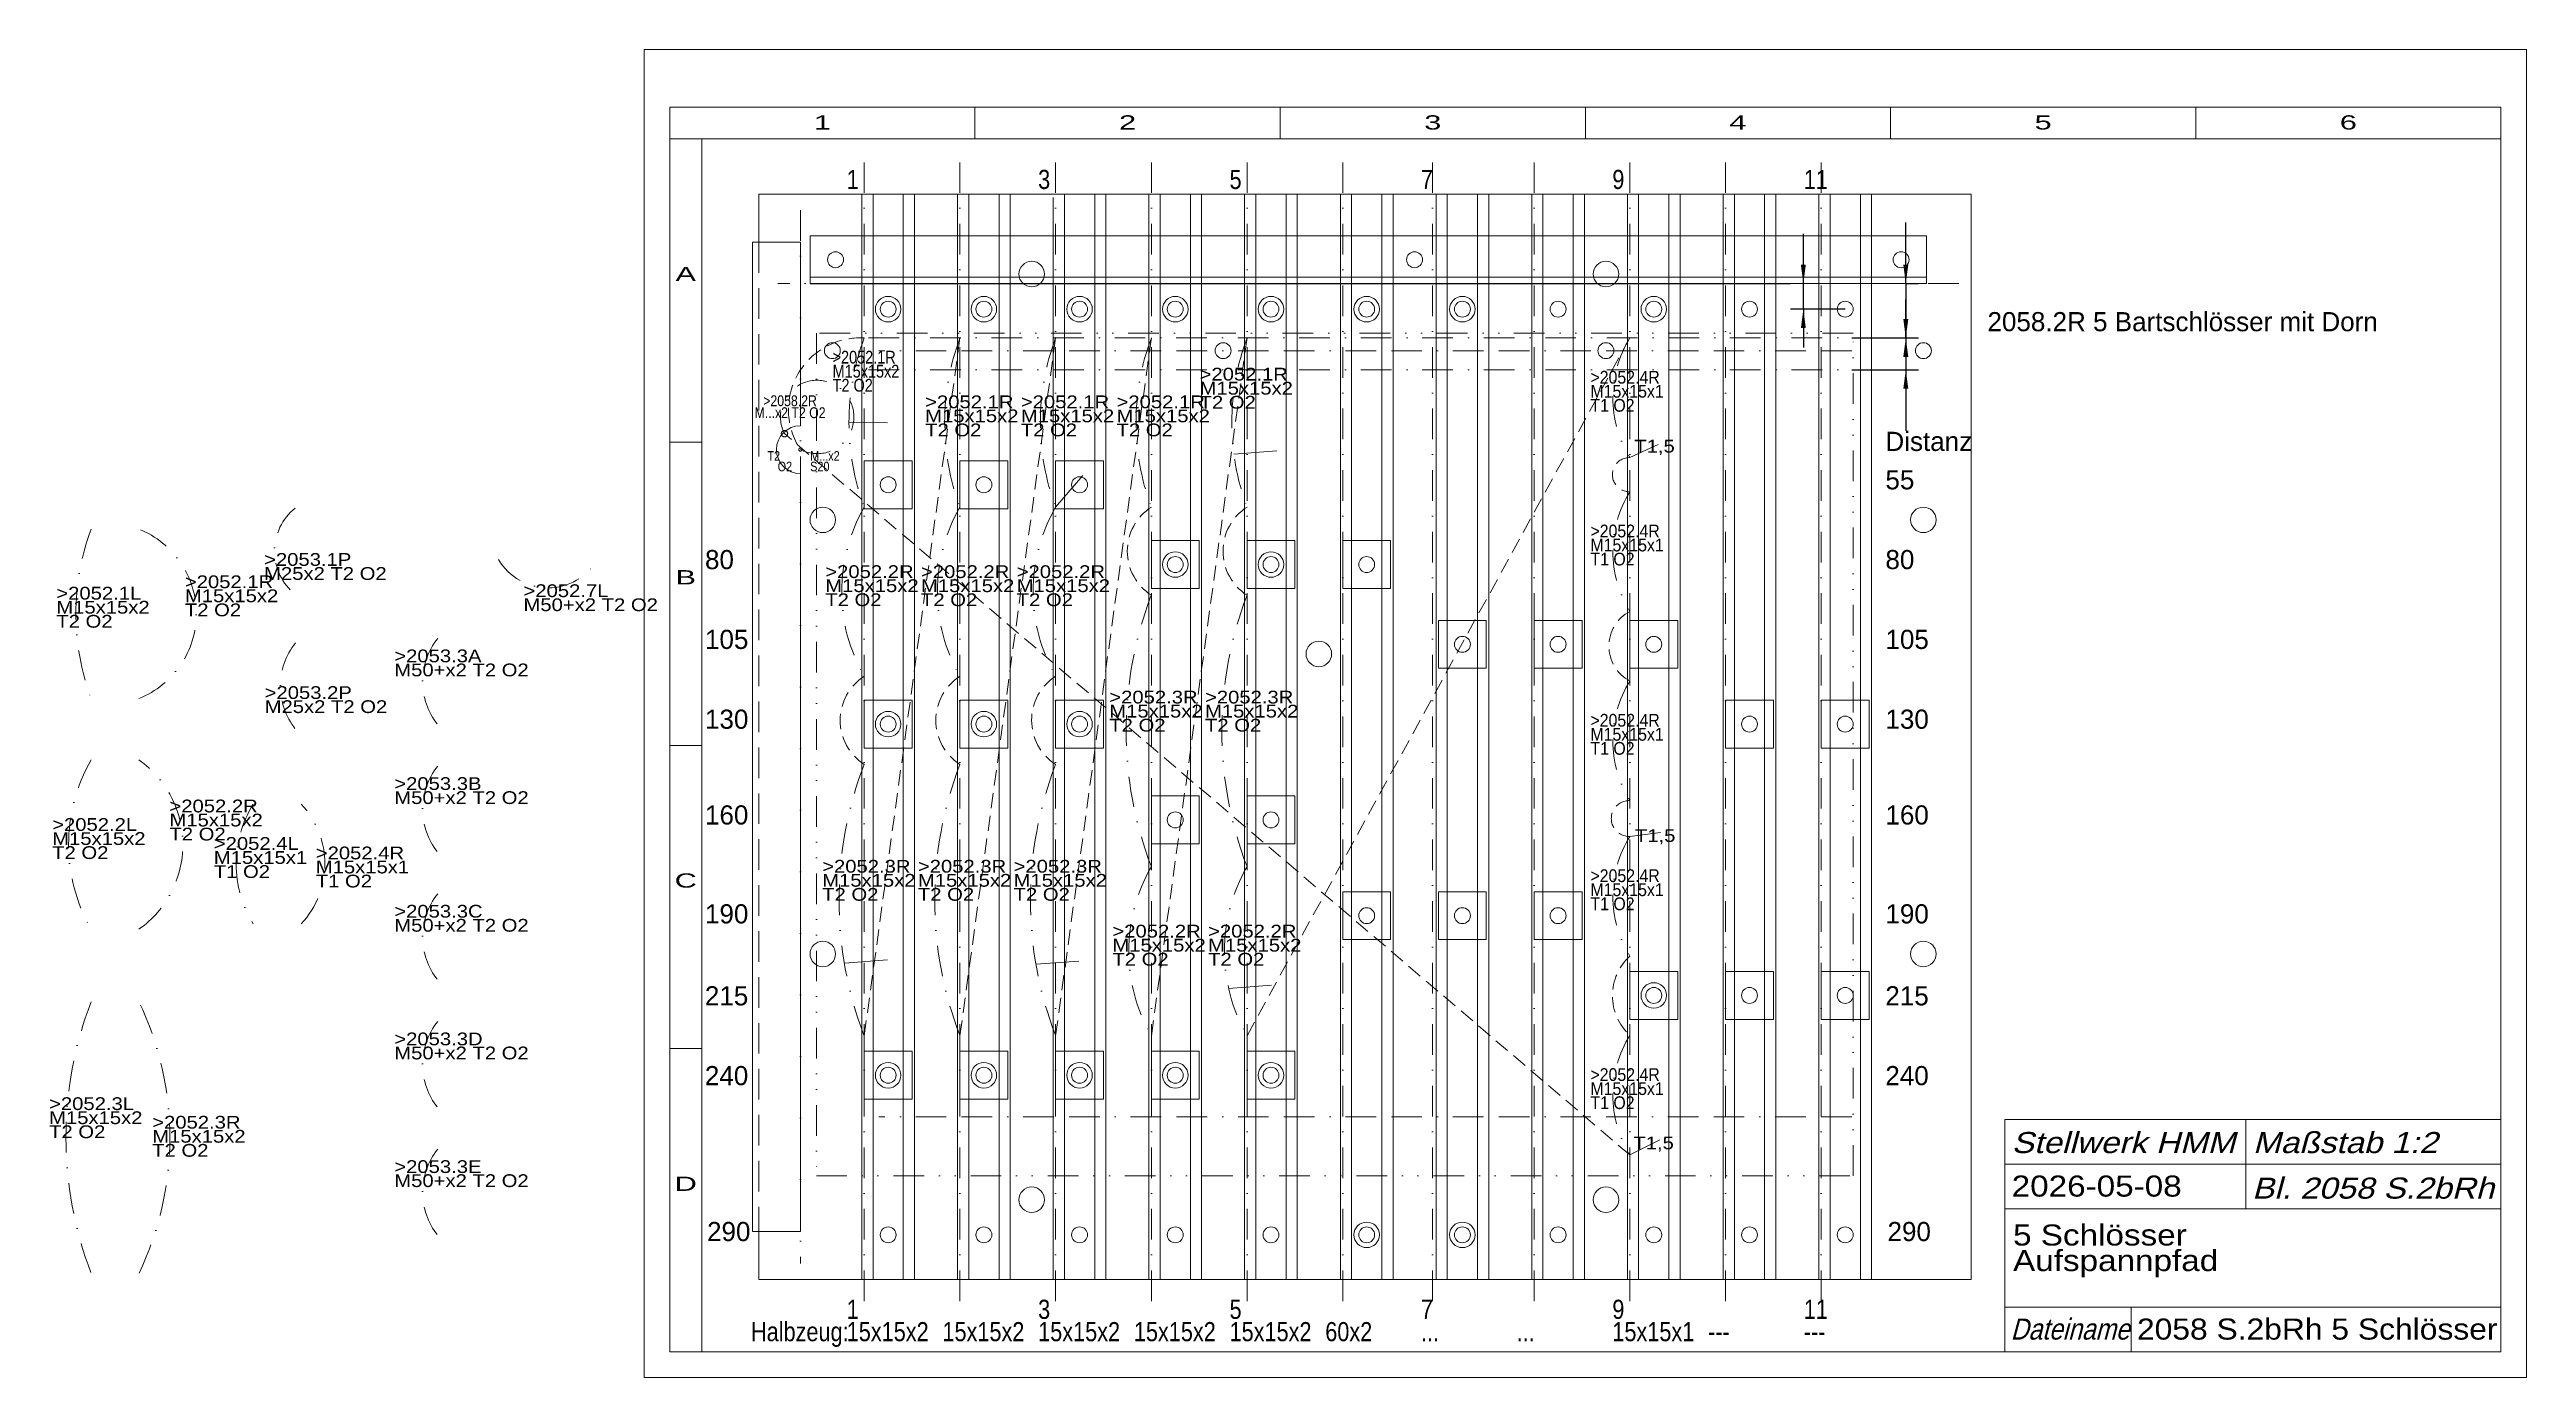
# Model space of a CAD drawing. Extents: x -184 to 592, y 2 to 418.
import ezdxf
from ezdxf.enums import TextEntityAlignment as Align

# ---------------------------------------------------------------- set-up
doc = ezdxf.new("R2010")
doc.units = 0
doc.header["$LTSCALE"] = 19.187521
for name, pattern in [('BORDER', [1.75, 0.5, -0.25, 0.5, -0.25, 0, -0.25]), ('DASHDOT', [1, 0.5, -0.25, 0, -0.25]), ('DASHED', [0.75, 0.5, -0.25]), ('DIVIDE', [1.25, 0.5, -0.25, 0, -0.25, 0, -0.25]), ('HIDDEN', [0.375, 0.25, -0.125]), ('PHANTOM', [2.5, 1.25, -0.25, 0.25, -0.25, 0.25, -0.25])]:
    doc.linetypes.add(name, pattern=pattern)
for name, color, linetype, lineweight in [('2052___ SCHLOSS MIT DORN', 190, 'CONTINUOUS', 13), ('2053___ SCHLÜSSEL MIT DORN', 190, 'CONTINUOUS', 13), ('2058_2R', 14, 'HIDDEN', 0), ('2058___ AUFSPANNPFADE', 190, 'CONTINUOUS', 0), ('2059___ VARIABLENPFADE', 190, 'CONTINUOUS', 0), ('BEMASSUNG', 7, 'CONTINUOUS', 25), ('BESCHRIFTUNG', 7, 'CONTINUOUS', 25), ('KONSTRUKTION', 7, 'CONTINUOUS', 0), ('MASSGRENZEN', 172, 'CONTINUOUS', 25), ('MASSLINIEN', 172, 'CONTINUOUS', 25), ('MASSTEXTE', 212, 'CONTINUOUS', 25), ('MITTELLINIEN', 5, 'DASHDOT', 13), ('PFADE', 30, 'CONTINUOUS', 13), ('STANDARD', 7, 'CONTINUOUS', 0)]:
    doc.layers.add(name, color=color, linetype=linetype, lineweight=lineweight)
doc.styles.add('Arial', font='arial.ttf')

# ---------------------------------------------------------------- blocks, each defined once
blk = doc.blocks.new('D163908096')
at = {"layer": 'MASSGRENZEN'}
for points in [[(365.33, 344.67), (364.55, 350.61), (366.11, 350.61)], [(365.33, 336.67), (366.11, 330.72), (364.55, 330.72)]]:
    blk.add_solid(points, dxfattribs=at)
at = {"layer": 'MASSLINIEN', "color": 172}
for p, q in [((365.33, 344.67), (365.33, 360.27)), ((53.95, 344.67), (361.33, 344.67)), ((365.33, 336.67), (365.33, 344.67)), ((378.45, 336.67), (361.33, 336.67)), ((365.33, 336.67), (365.33, 324.68))]:
    blk.add_line(p, q, dxfattribs=at)
blk = doc.blocks.new('D163908352')
at = {"layer": 'MASSGRENZEN'}
for points in [[(397.44, 344.67), (396.66, 350.61), (398.23, 350.61)], [(397.44, 327.67), (398.23, 321.72), (396.66, 321.72)]]:
    blk.add_solid(points, dxfattribs=at)
at = {"layer": 'MASSLINIEN', "color": 172}
for p, q in [((397.44, 344.67), (397.44, 363.8)), ((397.44, 344.67), (397.44, 327.67)), ((397.44, 344.67), (401.44, 344.67)), ((380.5, 327.67), (401.44, 327.67)), ((397.44, 327.67), (397.44, 315.68))]:
    blk.add_line(p, q, dxfattribs=at)
blk = doc.blocks.new('D163908608')
at = {"layer": 'MASSGRENZEN'}
for points in [[(397.44, 327.67), (396.66, 333.61), (398.23, 333.61)], [(397.44, 317.67), (398.23, 311.72), (396.66, 311.72)]]:
    blk.add_solid(points, dxfattribs=at)
at = {"layer": 'MASSLINIEN', "color": 172}
for p, q in [((397.44, 327.67), (397.44, 339.65)), ((380.5, 327.67), (401.44, 327.67)), ((397.44, 327.67), (397.44, 317.67)), ((380.5, 317.67), (401.44, 317.67)), ((397.44, 317.67), (397.44, 298.53))]:
    blk.add_line(p, q, dxfattribs=at)

msp = doc.modelspace()

# ---------------------------------------------------------------- linework, layer by layer
at = {"layer": '2052___ SCHLOSS MIT DORN', "linetype": 'DASHDOT'}
for centre, radius, start, end in [((-100.49, 241.22), 75.69, 159.50617, 200.49383), ((-28.18, 267.3), 17.95, 210.28068, 329.71932), ((-46.14, 220.01), 21.37, 140.82538, 219.17462), ((-125.25, 168.95), 53.21, 150.13073, 209.86927), ((-46.14, 180.01), 21.37, 140.82538, 219.17462), ((-90.32, 162.85), 35.59, 148.21504, 211.78496), ((-46.14, 140.01), 21.37, 140.82538, 219.17462), ((-60.92, 77.17), 118.36, 158.95651, 201.04349), ((-46.14, 100.01), 21.37, 140.82538, 219.17462), ((-46.14, 60.01), 21.37, 140.82538, 219.17462)]:
    msp.add_arc(centre, radius, start, end, dxfattribs=at)
at = {"layer": '2053___ SCHLÜSSEL MIT DORN', "linetype": 'DASHDOT'}
for centre, radius, start, end in [((-96.58, 260.85), 17.32, 128.79726, 231.20274), ((-90.38, 218.62), 21.67, 141.46048, 218.53952)]:
    msp.add_arc(centre, radius, start, end, dxfattribs=at)
at = {"layer": '2058_2R'}
for p, q in [((70.95, 109.05), (100.95, 327.67)), ((100.95, 109.05), (130.95, 327.67)), ((130.95, 109.05), (160.95, 327.67)), ((160.95, 109.05), (190.95, 327.67))]:
    msp.add_line(p, q, dxfattribs=at)
at = {"layer": '2058_2R', "linetype": 'HIDDEN'}
for p, q in [((190.95, 109.05), (310.95, 327.67)), ((310.95, 71.7), (45.95, 297.67))]:
    msp.add_line(p, q, dxfattribs=at)
at = {"layer": '2058_2R', "linetype": 'PHANTOM'}
for p, q in [((66.16, 301.17), (78.19, 301.04)), ((186.81, 291.21), (200.29, 292.24)), ((310.95, 290.17), (319.83, 294.23)), ((130.95, 274.67), (139.45, 284.51)), ((310.95, 171.5), (320.57, 172.72)), ((64.72, 131.79), (78.19, 132.82)), ((124.78, 131.43), (138.25, 132.46)), ((185.18, 123.85), (198.66, 124.88)), ((310.95, 71.7), (320.31, 76.42))]:
    msp.add_line(p, q, dxfattribs=at)
for centre, radius in [((45.95, 297.67), 1), ((50.95, 292.67), 0.5)]:
    msp.add_circle(centre, radius, dxfattribs=at)
at = {"layer": '2058_2R'}
for centre, radius, start, end in [((69.75, 305.14), 22.56, 86.94805, 213.56219), ((310.81, 284.83), 5.34, 88.51668, 271.48332), ((169.83, 260.86), 16.42, 122.75675, 237.24325), ((199.83, 260.86), 16.42, 122.75675, 237.24325), ((316.73, 231.1), 12.34, 117.94595, 242.05405), ((79.83, 207.86), 16.42, 122.75675, 237.24325), ((109.83, 207.86), 16.42, 122.75675, 237.24325), ((139.83, 207.86), 16.42, 122.75675, 237.24325), ((310.74, 177.1), 5.61, 87.84448, 272.15552), ((322.35, 121.6), 16.85, 132.59204, 227.40796)]:
    msp.add_arc(centre, radius, start, end, dxfattribs=at)
at = {"layer": '2058_2R', "linetype": 'DASHDOT'}
for centre, radius, start, end in [((141.85, 301.17), 75.69, 159.50617, 200.49383), ((171.85, 301.17), 75.69, 159.50617, 200.49383), ((201.85, 301.17), 75.69, 159.50617, 200.49383), ((231.85, 301.17), 75.69, 159.50617, 200.49383), ((261.85, 301.17), 75.69, 159.50617, 200.49383), ((341.2, 308.92), 35.59, 148.21504, 211.78496), ((117.09, 248.17), 53.21, 150.13073, 209.86927), ((147.09, 248.17), 53.21, 150.13073, 209.86927), ((177.09, 248.17), 53.21, 150.13073, 209.86927), ((341.2, 260.74), 35.59, 148.21504, 211.78496), ((271.41, 204.55), 118.36, 158.95651, 201.04349), ((301.41, 204.55), 118.36, 158.95651, 201.04349), ((341.2, 201.45), 35.59, 148.21504, 211.78496), ((181.41, 151.55), 118.36, 158.95651, 201.04349), ((211.41, 151.55), 118.36, 158.95651, 201.04349), ((241.41, 151.55), 118.36, 158.95651, 201.04349), ((341.2, 152.75), 35.59, 148.21504, 211.78496), ((207.09, 135.55), 53.21, 150.13073, 209.86927), ((237.09, 135.55), 53.21, 150.13073, 209.86927), ((341.2, 90.45), 35.59, 148.21504, 211.78496)]:
    msp.add_arc(centre, radius, start, end, dxfattribs=at)
at = {"layer": '2058___ AUFSPANNPFADE', "linetype": 'DASHDOT'}
msp.add_arc((56.19, 302.9), 11.5, 242.90524, 567.09476, dxfattribs=at)
at = {"layer": '2059___ VARIABLENPFADE'}
for centre in [(78.45, 336.67), (108.45, 336.67), (138.45, 336.67), (168.45, 336.67), (198.45, 336.67), (228.45, 336.67), (258.45, 336.67), (318.45, 336.67), (168.45, 256.67), (198.45, 256.67), (78.45, 206.67), (108.45, 206.67), (138.45, 206.67), (318.45, 121.67), (78.45, 96.67), (108.45, 96.67), (138.45, 96.67), (168.45, 96.67), (198.45, 96.67), (228.45, 46.67), (258.45, 46.67)]:
    msp.add_circle(centre, 4, dxfattribs=at)
at = {"layer": 'KONSTRUKTION', "color": 8}
for p, q in [((417.95, 372.67), (37.95, 372.67)), ((37.95, 372.67), (37.95, 357.67)), ((70.2, 372.67), (70.2, 32.67)), ((73.7, 372.67), (73.7, 32.67)), ((83.2, 372.67), (83.2, 32.67)), ((86.7, 372.67), (86.7, 32.67)), ((100.2, 372.67), (100.2, 32.67)), ((103.7, 372.67), (103.7, 32.67)), ((113.2, 372.67), (113.2, 32.67)), ((116.7, 372.67), (116.7, 32.67)), ((130.2, 371.67), (130.2, 32.67)), ((133.7, 372.67), (133.7, 32.67)), ((143.2, 372.67), (143.2, 32.67)), ((146.7, 372.67), (146.7, 32.67)), ((160.2, 372.67), (160.2, 32.67)), ((163.7, 372.67), (163.7, 32.67)), ((173.2, 372.67), (173.2, 32.67)), ((176.7, 372.67), (176.7, 32.67)), ((190.2, 372.67), (190.2, 32.67)), ((193.7, 372.67), (193.7, 32.67)), ((203.2, 372.67), (203.2, 32.67)), ((206.7, 372.67), (206.7, 32.67)), ((220.2, 372.67), (220.2, 32.67)), ((223.7, 372.67), (223.7, 32.67)), ((233.2, 372.67), (233.2, 32.67)), ((236.7, 372.67), (236.7, 32.67)), ((250.2, 372.67), (250.2, 32.67)), ((253.7, 372.67), (253.7, 32.67)), ((263.2, 372.67), (263.2, 32.67)), ((266.7, 372.67), (266.7, 32.67)), ((280.2, 372.67), (280.2, 32.67)), ((283.7, 372.67), (283.7, 32.67)), ((293.2, 372.67), (293.2, 32.67)), ((296.7, 372.67), (296.7, 32.67)), ((310.2, 372.67), (310.2, 32.67)), ((313.7, 372.67), (313.7, 32.67)), ((323.2, 372.67), (323.2, 32.67)), ((326.7, 372.67), (326.7, 32.67)), ((340.2, 372.67), (340.2, 32.67)), ((343.7, 372.67), (343.7, 32.67)), ((353.2, 372.67), (353.2, 32.67)), ((356.7, 372.67), (356.7, 32.67)), ((370.2, 372.67), (370.2, 32.67)), ((373.7, 372.67), (373.7, 32.67)), ((383.2, 372.67), (383.2, 32.67)), ((386.7, 372.67), (386.7, 32.67)), ((417.95, 32.67), (417.95, 372.67)), ((35.95, 357.67), (35.95, 47.67)), ((35.95, 357.67), (50.95, 357.67)), ((50.95, 357.67), (50.95, 300.17)), ((403.95, 359.67), (53.95, 359.67)), ((53.95, 344.67), (53.95, 359.67)), ((403.95, 344.67), (403.95, 359.67)), ((403.95, 346.67), (53.95, 346.67)), ((403.95, 344.67), (53.95, 344.67)), ((50.95, 285.17), (50.95, 47.67)), ((35.95, 47.67), (50.95, 47.67)), ((37.95, 47.67), (37.95, 32.67)), ((37.95, 32.67), (417.95, 32.67))]:
    msp.add_line(p, q, dxfattribs=at)
at = {"layer": 'KONSTRUKTION', "color": 8, "linetype": 'DASHED'}
msp.add_line((37.95, 357.67), (37.95, 47.67), dxfattribs=at)
at = {"layer": 'KONSTRUKTION', "color": 8, "linetype": 'BORDER'}
for p, q in [((380.5, 323.67), (75.5, 323.67)), ((380.5, 83.67), (75.5, 83.67))]:
    msp.add_line(p, q, dxfattribs=at)
at = {"layer": 'KONSTRUKTION', "color": 252}
for p, q in [((70.95, 274.17), (70.95, 289.17)), ((70.95, 289.17), (85.95, 289.17)), ((85.95, 289.17), (85.95, 274.17)), ((100.95, 274.17), (100.95, 289.17)), ((100.95, 289.17), (115.95, 289.17)), ((115.95, 289.17), (115.95, 274.17)), ((130.95, 289.17), (145.95, 289.17)), ((130.95, 274.17), (130.95, 289.17)), ((145.95, 289.17), (145.95, 274.17)), ((85.95, 274.17), (70.95, 274.17)), ((115.95, 274.17), (100.95, 274.17)), ((145.95, 274.17), (130.95, 274.17)), ((160.95, 249.17), (160.95, 264.17)), ((160.95, 264.17), (175.95, 264.17)), ((175.95, 264.17), (175.95, 249.17)), ((190.95, 264.17), (205.95, 264.17)), ((190.95, 249.17), (190.95, 264.17)), ((205.95, 264.17), (205.95, 249.17)), ((220.95, 249.17), (220.95, 264.17)), ((220.95, 264.17), (235.95, 264.17)), ((235.95, 264.17), (235.95, 249.17)), ((175.95, 249.17), (160.95, 249.17)), ((205.95, 249.17), (190.95, 249.17)), ((235.95, 249.17), (220.95, 249.17)), ((250.95, 239.17), (265.95, 239.17)), ((250.95, 224.17), (250.95, 239.17)), ((265.95, 239.17), (265.95, 224.17)), ((280.95, 239.17), (295.95, 239.17)), ((280.95, 224.17), (280.95, 239.17)), ((295.95, 239.17), (295.95, 224.17)), ((310.95, 224.17), (310.95, 239.17)), ((310.95, 239.17), (325.95, 239.17)), ((325.95, 239.17), (325.95, 224.17)), ((265.95, 224.17), (250.95, 224.17)), ((295.95, 224.17), (280.95, 224.17)), ((325.95, 224.17), (310.95, 224.17)), ((70.95, 214.17), (85.95, 214.17)), ((70.95, 199.17), (70.95, 214.17)), ((85.95, 214.17), (85.95, 199.17)), ((100.95, 214.17), (115.95, 214.17)), ((100.95, 199.17), (100.95, 214.17)), ((115.95, 214.17), (115.95, 199.17)), ((130.95, 199.17), (130.95, 214.17)), ((130.95, 214.17), (145.95, 214.17)), ((145.95, 214.17), (145.95, 199.17)), ((340.95, 199.17), (340.95, 214.17)), ((340.95, 214.17), (355.95, 214.17)), ((355.95, 214.17), (355.95, 199.17)), ((370.95, 214.17), (385.95, 214.17)), ((370.95, 199.17), (370.95, 214.17)), ((385.95, 214.17), (385.95, 199.17)), ((85.95, 199.17), (70.95, 199.17)), ((115.95, 199.17), (100.95, 199.17)), ((145.95, 199.17), (130.95, 199.17)), ((355.95, 199.17), (340.95, 199.17)), ((385.95, 199.17), (370.95, 199.17)), ((160.95, 184.17), (175.95, 184.17)), ((160.95, 169.17), (160.95, 184.17)), ((175.95, 184.17), (175.95, 169.17)), ((190.95, 184.17), (205.95, 184.17)), ((190.95, 169.17), (190.95, 184.17)), ((205.95, 184.17), (205.95, 169.17)), ((175.95, 169.17), (160.95, 169.17)), ((205.95, 169.17), (190.95, 169.17)), ((220.95, 154.17), (235.95, 154.17)), ((220.95, 139.17), (220.95, 154.17)), ((235.95, 154.17), (235.95, 139.17)), ((250.95, 139.17), (250.95, 154.17)), ((250.95, 154.17), (265.95, 154.17)), ((265.95, 154.17), (265.95, 139.17)), ((280.95, 154.17), (295.95, 154.17)), ((280.95, 139.17), (280.95, 154.17)), ((295.95, 154.17), (295.95, 139.17)), ((235.95, 139.17), (220.95, 139.17)), ((265.95, 139.17), (250.95, 139.17)), ((295.95, 139.17), (280.95, 139.17)), ((310.95, 129.17), (325.95, 129.17)), ((310.95, 114.17), (310.95, 129.17)), ((325.95, 129.17), (325.95, 114.17)), ((340.95, 129.17), (355.95, 129.17)), ((340.95, 114.17), (340.95, 129.17)), ((355.95, 129.17), (355.95, 114.17)), ((370.95, 114.17), (370.95, 129.17)), ((370.95, 129.17), (385.95, 129.17)), ((385.95, 129.17), (385.95, 114.17)), ((325.95, 114.17), (310.95, 114.17)), ((355.95, 114.17), (340.95, 114.17)), ((385.95, 114.17), (370.95, 114.17)), ((70.95, 104.17), (85.95, 104.17)), ((70.95, 89.17), (70.95, 104.17)), ((85.95, 104.17), (85.95, 89.17)), ((100.95, 89.17), (100.95, 104.17)), ((100.95, 104.17), (115.95, 104.17)), ((115.95, 104.17), (115.95, 89.17)), ((130.95, 89.17), (130.95, 104.17)), ((130.95, 104.17), (145.95, 104.17)), ((145.95, 104.17), (145.95, 89.17)), ((160.95, 104.17), (175.95, 104.17)), ((160.95, 89.17), (160.95, 104.17)), ((175.95, 104.17), (175.95, 89.17)), ((190.95, 104.17), (205.95, 104.17)), ((190.95, 89.17), (190.95, 104.17)), ((205.95, 104.17), (205.95, 89.17)), ((85.95, 89.17), (70.95, 89.17)), ((115.95, 89.17), (100.95, 89.17)), ((145.95, 89.17), (130.95, 89.17)), ((175.95, 89.17), (160.95, 89.17)), ((205.95, 89.17), (190.95, 89.17))]:
    msp.add_line(p, q, dxfattribs=at)
at = {"layer": 'KONSTRUKTION', "color": 8}
for centre, radius in [((61.95, 352.17), 2.5), ((123.45, 347.67), 4), ((243.45, 352.17), 2.5), ((303.45, 347.67), 4), ((395.95, 352.17), 2.5), ((78.45, 336.67), 2.5), ((78.45, 336.67), 2.5), ((108.45, 336.67), 2.5), ((108.45, 336.67), 2.5), ((138.45, 336.67), 2.5), ((138.45, 336.67), 2.5), ((168.45, 336.67), 2.5), ((168.45, 336.67), 2.5), ((198.45, 336.67), 2.5), ((198.45, 336.67), 2.5), ((228.45, 336.67), 2.5), ((228.45, 336.67), 2.5), ((258.45, 336.67), 2.5), ((258.45, 336.67), 2.5), ((288.45, 336.67), 2.5), ((288.45, 336.67), 2.5), ((318.45, 336.67), 2.5), ((318.45, 336.67), 2.5), ((348.45, 336.67), 2.5), ((348.45, 336.67), 2.5), ((378.45, 336.67), 2.5), ((378.45, 336.67), 2.5), ((60.95, 323.67), 2.5), ((183.45, 323.67), 2.5), ((303.45, 323.67), 2.5), ((402.95, 323.67), 2.5), ((78.45, 281.67), 2.5), ((78.45, 281.67), 2.5), ((108.45, 281.67), 2.5), ((108.45, 281.67), 2.5), ((138.45, 281.67), 2.5), ((138.45, 281.67), 2.5), ((57.97, 270.67), 4), ((402.95, 270.67), 4), ((168.45, 256.67), 2.5), ((168.45, 256.67), 2.5), ((198.45, 256.67), 2.5), ((198.45, 256.67), 2.5), ((228.45, 256.67), 2.5), ((258.45, 231.67), 2.5), ((258.45, 231.67), 2.5), ((288.45, 231.67), 2.5), ((288.45, 231.67), 2.5), ((318.45, 231.67), 2.5), ((318.45, 231.67), 2.5), ((213.45, 228.67), 4), ((78.45, 206.67), 2.5), ((78.45, 206.67), 2.5), ((108.45, 206.67), 2.5), ((108.45, 206.67), 2.5), ((138.45, 206.67), 2.5), ((138.45, 206.67), 2.5), ((348.45, 206.67), 2.5), ((348.45, 206.67), 2.5), ((378.45, 206.67), 2.5), ((378.45, 206.67), 2.5), ((168.45, 176.67), 2.5), ((168.45, 176.67), 2.5), ((198.45, 176.67), 2.5), ((198.45, 176.67), 2.5), ((228.45, 146.67), 2.5), ((228.45, 146.67), 2.5), ((258.45, 146.67), 2.5), ((258.45, 146.67), 2.5), ((288.45, 146.67), 2.5), ((288.45, 146.67), 2.5), ((57.97, 134.67), 4), ((402.95, 134.67), 4), ((318.45, 121.67), 2.5), ((318.45, 121.67), 2.5), ((348.45, 121.67), 2.5), ((348.45, 121.67), 2.5), ((378.45, 121.67), 2.5), ((378.45, 121.67), 2.5), ((78.45, 96.67), 2.5), ((78.45, 96.67), 2.5), ((108.45, 96.67), 2.5), ((108.45, 96.67), 2.5), ((138.45, 96.67), 2.5), ((138.45, 96.67), 2.5), ((168.45, 96.67), 2.5), ((168.45, 96.67), 2.5), ((198.45, 96.67), 2.5), ((198.45, 96.67), 2.5), ((123.45, 57.67), 4), ((303.45, 57.67), 4), ((78.45, 46.67), 2.5), ((78.45, 46.67), 2.5), ((108.45, 46.67), 2.5), ((108.45, 46.67), 2.5), ((138.45, 46.67), 2.5), ((138.45, 46.67), 2.5), ((168.45, 46.67), 2.5), ((168.45, 46.67), 2.5), ((198.45, 46.67), 2.5), ((198.45, 46.67), 2.5), ((228.45, 46.67), 2.5), ((228.45, 46.67), 2.5), ((258.45, 46.67), 2.5), ((258.45, 46.67), 2.5), ((288.45, 46.67), 2.5), ((288.45, 46.67), 2.5), ((318.45, 46.67), 2.5), ((318.45, 46.67), 2.5), ((348.45, 46.67), 2.5), ((348.45, 46.67), 2.5), ((378.45, 46.67), 2.5), ((378.45, 46.67), 2.5)]:
    msp.add_circle(centre, radius, dxfattribs=at)
msp.add_arc((50.95, 292.67), 7.5, 90, 270, dxfattribs=at)
at = {"layer": 'MITTELLINIEN'}
for p, q in [((70.95, 382.66), (70.95, 22.66)), ((100.95, 382.66), (100.95, 22.66)), ((130.95, 382.66), (130.95, 22.66)), ((160.95, 382.66), (160.95, 22.66)), ((190.95, 382.66), (190.95, 22.66)), ((220.95, 382.66), (220.95, 22.66)), ((249.04, 382.66), (249.04, 22.66)), ((280.95, 382.66), (280.95, 22.66)), ((310.95, 382.66), (310.95, 22.66)), ((340.95, 382.66), (340.95, 22.66)), ((370.95, 382.66), (370.95, 22.66)), ((50.95, 367.67), (50.95, 37.67)), ((50.95, 367.67), (50.95, 37.67)), ((414.04, 344.67), (43.89, 344.67)), ((390.5, 327.67), (65.5, 327.67)), ((390.5, 327.67), (65.5, 327.67)), ((390.5, 317.67), (65.5, 317.67)), ((390.5, 317.67), (65.5, 317.67))]:
    msp.add_line(p, q, dxfattribs=at)
at = {"layer": 'PFADE', "linetype": 'DIVIDE', "lineweight": 20}
for p, q in [((380.95, 329.17), (55.95, 329.17)), ((55.95, 329.17), (55.95, 65.17)), ((380.95, 65.17), (380.95, 329.17)), ((55.95, 65.17), (380.95, 65.17))]:
    msp.add_line(p, q, dxfattribs=at)
at = {"layer": 'PFADE', "linetype": 'DASHDOT'}
for centre, radius, start, end in [((-166.93, 241.22), 28.52, 291.69111, 428.30889), ((-175.03, 168.95), 32.4, 305.11978, 414.88022), ((-125.37, 162.85), 27.27, 316.56504, 403.43496), ((-244.78, 77.17), 98.08, 334.32114, 385.67886)]:
    msp.add_arc(centre, radius, start, end, dxfattribs=at)
at = {"layer": 'STANDARD'}
for p, q in [((592, 418), (2, 418)), ((2, 418), (2, 2)), ((592, 2), (592, 418)), ((584, 400), (10, 400)), ((10, 400), (10, 390)), ((105.67, 400), (105.67, 390)), ((201.33, 400), (201.33, 390)), ((297, 400), (297, 390)), ((392.67, 400), (392.67, 390)), ((488.33, 400), (488.33, 390)), ((584, 400), (584, 390)), ((10, 390), (10, 10)), ((20, 390), (10, 390)), ((20, 390), (20, 10)), ((584, 390), (20, 390)), ((584, 10), (584, 390)), ((10, 295), (20, 295)), ((10, 200), (20, 200)), ((10, 105), (20, 105)), ((10, 10), (20, 10)), ((20, 10), (584, 10)), ((2, 2), (592, 2))]:
    msp.add_line(p, q, dxfattribs=at)
at = {"layer": 'STANDARD', "lineweight": 0}
for p, q in [((428.44, 82.8), (583.83, 82.8)), ((428.44, 82.8), (428.44, 10)), ((504.04, 82.8), (504.04, 54.8)), ((428.44, 68.8), (583.83, 68.8)), ((428.44, 54.8), (583.83, 54.8)), ((428.44, 24), (583.83, 24)), ((468.04, 24), (468.04, 10))]:
    msp.add_line(p, q, dxfattribs=at)

# ---------------------------------------------------------------- block references
at = {"layer": 'BEMASSUNG'}
for name in ['D163908096', 'D163908352', 'D163908608']:
    msp.add_blockref(name, (0, 0), dxfattribs=at)

# ---------------------------------------------------------------- texts
at = {"layer": '2052___ SCHLOSS MIT DORN', "char_height": 4, "line_spacing_factor": 0.66, "style": 'Arial'}
for s, insert, attachment_point in [('\\W1.135145;>2052.1L\\PM15x15x2\\PT2 O2', (-182.3, 236.83), 7), ('\\W1.135145;>2052.7L\\PM50+x2 T2 O2', (-35.86, 250.47), 1), ('\\W1.135110;>2053.3A\\PM50+x2 T2 O2', (-76.36, 221.59), 7), ('\\W1.135110;>2053.3B\\PM50+x2 T2 O2', (-76.36, 181.59), 7), ('\\W1.135145;>2052.2L\\PM15x15x2\\PT2 O2', (-183.6, 164.36), 7), ('\\W1.135145;>2052.4L\\PM15x15x1\\PT1 O2', (-132.93, 158.42), 7), ('\\W1.135111;>2053.3C\\PM50+x2 T2 O2', (-76.36, 141.59), 7), ('\\W1.135111;>2053.3D\\PM50+x2 T2 O2', (-76.36, 101.59), 7), ('\\W1.135145;>2052.3L\\PM15x15x2\\PT2 O2', (-184.57, 76.91), 7), ('\\W1.135110;>2053.3E\\PM50+x2 T2 O2', (-76.36, 61.59), 7)]:
    msp.add_mtext(s, dxfattribs=dict(at, insert=insert, attachment_point=attachment_point))
at = {"layer": '2053___ SCHLÜSSEL MIT DORN', "char_height": 4, "attachment_point": 7, "line_spacing_factor": 0.66, "style": 'Arial'}
for s, insert in [('\\W1.135110;>2053.1P\\PM25x2 T2 O2', (-117.17, 251.8)), ('\\W1.135110;>2053.2P\\PM25x2 T2 O2', (-117, 210.09))]:
    msp.add_mtext(s, dxfattribs=dict(at, insert=insert))
at = {"layer": '2058_2R', "style": 'Arial', "width": 1.135114}
for p in [(312.34, 291.75), (312.54, 169.75), (312.05, 73.47)]:
    msp.add_text('T1,5', height=4, dxfattribs=at).set_placement(p)
at = {"layer": '2058_2R', "char_height": 4, "attachment_point": 7, "line_spacing_factor": 0.66, "style": 'Arial'}
for s, insert in [('\\W0.810845;>2052.1R\\PM15x15x2\\PT2 O2', (61.04, 310.78)), ('\\W1.135110;>2052.1R\\PM15x15x2\\PT2 O2', (176.07, 305.45)), ('\\W0.891706;>2052.4R\\PM15x15x1\\PT1 O2', (298.58, 304.49)), ('\\W1.135110;>2052.1R\\PM15x15x2\\PT2 O2', (90.04, 296.78)), ('\\W1.135110;>2052.1R\\PM15x15x2\\PT2 O2', (120.04, 296.78)), ('\\W1.135110;>2052.1R\\PM15x15x2\\PT2 O2', (150.04, 296.78)), ('\\W0.891706;>2052.4R\\PM15x15x1\\PT1 O2', (298.58, 256.32)), ('\\W1.135110;>2052.2R\\PM15x15x2\\PT2 O2', (58.74, 243.58)), ('\\W1.135110;>2052.2R\\PM15x15x2\\PT2 O2', (88.74, 243.58)), ('\\W1.135110;>2052.2R\\PM15x15x2\\PT2 O2', (118.74, 243.58)), ('\\W1.135110;>2052.3R\\PM15x15x2\\PT2 O2', (147.77, 204.28)), ('\\W1.135110;>2052.3R\\PM15x15x2\\PT2 O2', (177.77, 204.28)), ('\\W0.891706;>2052.4R\\PM15x15x1\\PT1 O2', (298.58, 197.02)), ('\\W1.135110;>2052.3R\\PM15x15x2\\PT2 O2', (57.77, 151.28)), ('\\W1.135110;>2052.3R\\PM15x15x2\\PT2 O2', (87.77, 151.28)), ('\\W1.135110;>2052.3R\\PM15x15x2\\PT2 O2', (117.77, 151.28)), ('\\W0.891706;>2052.4R\\PM15x15x1\\PT1 O2', (298.58, 148.33)), ('\\W1.135110;>2052.2R\\PM15x15x2\\PT2 O2', (148.74, 130.96)), ('\\W1.135110;>2052.2R\\PM15x15x2\\PT2 O2', (178.74, 130.96)), ('\\W0.891706;>2052.4R\\PM15x15x1\\PT1 O2', (298.58, 86.02))]:
    msp.add_mtext(s, dxfattribs=dict(at, insert=insert))
at = {"layer": '2058_2R', "linetype": 'PHANTOM', "insert": (51.93, 289.02), "char_height": 3, "attachment_point": 5, "line_spacing_factor": 0.66, "style": 'Arial'}
msp.add_mtext('\\W0.810866;T2          M...x2\\PO2      S20\\P', dxfattribs=at)
at = {"layer": '2058___ AUFSPANNPFADE', "line_spacing_factor": 0.66, "style": 'Arial'}
for s, insert, char_height, attachment_point in [('\\W0.972786;2058.2R 5 Bartschlösser mit Dorn\\P', (423.05, 329.67), 6, 7), ('\\W0.810845;>2058.2R\\PM...x2 T2 O2\\P', (47.7, 306.08), 3.4, 5)]:
    msp.add_mtext(s, dxfattribs=dict(at, insert=insert, char_height=char_height, attachment_point=attachment_point))
at = {"layer": 'BESCHRIFTUNG', "style": 'Arial'}
for s, width, p in [('1', 0.810869, (65.46, 374.32)), ('3', 0.810869, (125.46, 374.32)), ('5', 0.810869, (185.46, 374.32)), ('7', 0.810869, (245.46, 374.32)), ('9', 0.810869, (305.46, 374.32)), ('11', 0.810869, (365.46, 374.32)), ('Distanz', 0.972766, (391.06, 292.25)), ('55', 0.972828, (391.06, 280.22)), ('80', 0.972828, (21.03, 255.22)), ('80', 0.972828, (391.06, 255.22)), ('105', 0.972828, (21.03, 230.22)), ('105', 0.972828, (391.06, 230.22)), ('130', 0.972828, (21.03, 205.22)), ('130', 0.972828, (391.06, 205.22)), ('160', 0.972828, (21.03, 175.22)), ('160', 0.972828, (391.06, 175.22)), ('190', 0.972828, (21.03, 144.23)), ('190', 0.972828, (391.06, 144.23)), ('215', 0.972828, (21, 118.56)), ('215', 0.972828, (391.03, 118.56)), ('240', 0.972828, (21, 93.55)), ('240', 0.972828, (391.03, 93.55)), ('290', 0.972828, (21.68, 44.71)), ('290', 0.972828, (391.71, 44.71)), ('1', 0.810869, (65.46, 20.34)), ('3', 0.810869, (125.46, 20.34)), ('5', 0.810869, (185.46, 20.34)), ('7', 0.810869, (245.46, 20.34)), ('9', 0.810869, (305.46, 20.34)), ('11', 0.810869, (365.46, 20.34)), ('Halbzeug:', 0.810868, (35.46, 13.34)), ('15x15x2', 0.810868, (65.46, 13.34)), ('15x15x2', 0.810868, (95.46, 13.34)), ('15x15x2', 0.810868, (125.46, 13.34)), ('15x15x2', 0.810868, (155.46, 13.34)), ('15x15x2', 0.810868, (185.46, 13.34)), ('60x2', 0.810868, (215.46, 13.34)), ('15x15x1', 0.810868, (305.46, 13.34)), ('---', 0.810862, (335.46, 13.34)), ('---', 0.810862, (365.46, 13.34)), ('...', 0.810866, (245.46, 13.34)), ('...', 0.810866, (275.46, 13.34))]:
    msp.add_text(s, height=6, dxfattribs=dict(at, width=width)).set_placement(p)
at = {"layer": 'BESCHRIFTUNG', "style": 'Arial', "oblique": 15}
for s, width, p in [('Stellwerk HMM', 1.130136, (430.63, 78.88)), ('Maßstab 1:2', 1.130161, (506.23, 78.88)), ('Bl. 2058 S.2bRh', 1.130161, (505.98, 64.61)), ('Dateiname', 0.835372, (430.3, 20.45))]:
    msp.add_text(s, height=6.6, dxfattribs=dict(at, width=width)).set_placement(p, align=Align.TOP_LEFT)
at = {"layer": 'BESCHRIFTUNG', "style": 'Arial'}
for s, width, p in [('2026-05-08', 1.130203, (430.63, 65.25)), ('2058 S.2bRh 5 Schlösser', 1.081028, (469.9, 20.45))]:
    msp.add_text(s, height=6.6, dxfattribs=dict(at, width=width)).set_placement(p, align=Align.TOP_LEFT)
at = {"layer": 'BESCHRIFTUNG', "insert": (431.07, 49.92), "char_height": 6.6, "attachment_point": 1, "line_spacing_factor": 0.727273, "style": 'Arial'}
msp.add_mtext('\\W1.130216;5 Schlösser\\PAufspannpfad', dxfattribs=at)
at = {"layer": 'PFADE', "char_height": 4, "attachment_point": 7, "line_spacing_factor": 0.66, "style": 'Arial'}
for s, insert in [('\\W1.135110;>2052.1R\\PM15x15x2\\PT2 O2', (-142, 240.41)), ('\\W1.135110;>2052.2R\\PM15x15x2\\PT2 O2', (-146.84, 170.16)), ('\\W1.135110;>2052.4R\\PM15x15x1\\PT1 O2', (-100.97, 155.45)), ('\\W1.135110;>2052.3R\\PM15x15x2\\PT2 O2', (-152.24, 71.09))]:
    msp.add_mtext(s, dxfattribs=dict(at, insert=insert))
at = {"layer": 'STANDARD', "style": 'Arial'}
for s, width, p in [('1', 1.547923, (57.83, 392.95)), ('2', 1.547922, (153.5, 392.95)), ('3', 1.547923, (249.17, 392.95)), ('4', 1.547923, (344.83, 392.95)), ('5', 1.547922, (440.5, 392.95)), ('6', 1.547923, (536.17, 392.95)), ('A', 1.547987, (15, 345.45)), ('B', 1.547987, (15, 250.45)), ('C', 1.548103, (15, 155.45)), ('D', 1.548104, (15, 60.45))]:
    msp.add_text(s, height=4.46, dxfattribs=dict(at, width=width)).set_placement(p, align=Align.CENTER)

doc.saveas('drawing.dxf')
